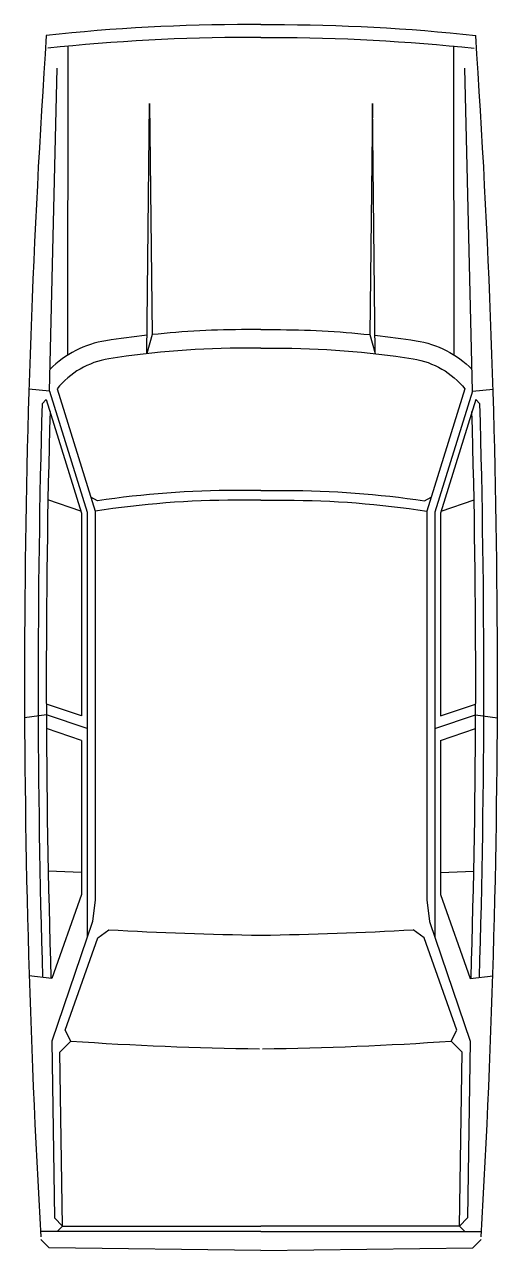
# Model space of a CAD drawing. Extents: x 0 to 1.62, y -1.74 to 2.47.
import ezdxf

# ---------------------------------------------------------------- set-up
doc = ezdxf.new("R2010")
doc.units = 0
doc.layers.get('0').update_dxf_attribs({"linetype": 'CONTINUOUS'})

msp = doc.modelspace()

# ---------------------------------------------------------------- linework, layer by layer
for points in [[(0.81, 2.468), (0.7727, 2.468, 0.026648), (0.0727, 2.4307, 1.875399)], [(0.81, 2.468), (0.8473, 2.468, -0.026648), (1.5473, 2.4307, -1.875399)], [(0.81, 2.4236), (0.7727, 2.4236, 0.026648), (0.0774, 2.3865, 0.026648)], [(0.81, 2.4236), (0.8473, 2.4236, -0.026648), (1.5426, 2.3865, -0.026648)], [(0.4187, 1.4014, 0.01143), (0.2775, 1.3824, 0.158613), (0.0857, 1.2847, 0.186236)], [(0.81, 1.4205), (0.7633, 1.4205, 0.026277), (0.4365, 1.4033, 0.158613)], [(0.81, 1.4205), (0.8567, 1.4205, -0.026277), (1.1835, 1.4033, -0.158613)], [(1.2013, 1.4014, -0.01143), (1.3425, 1.3824, -0.158613), (1.5343, 1.2847, -0.186236)], [(0.81, 1.3573), (0.7633, 1.3573, 0.039156), (0.2873, 1.32, 0.186236), (0.11, 1.2173, 2.08866)], [(0.81, 1.3573), (0.8567, 1.3573, -0.039156), (1.3327, 1.32, -0.186236), (1.51, 1.2173, -2.08866)], [(0.81, 0.8682), (0.726, 0.8682, 0.037348), (0.2489, 0.8325, 0.038405)], [(0.81, 0.8682), (0.894, 0.8682, -0.037348), (1.3711, 0.8325, -0.038405)], [(0.81, 0.8347), (0.726, 0.8347, 0.038405), (0.2407, 0.7973, 1.438813)], [(0.81, 0.8347), (0.894, 0.8347, -0.038405), (1.3793, 0.7973, -1.438813)]]:
    msp.add_lwpolyline(points, format="xyb")
for points in [[(0.1471, 1.3335), (0.1476, 2.3945)], [(1.4729, 1.3335), (1.4724, 2.3945)], [(0.0833, 1.209), (0.11, 2.3187)], [(1.5367, 1.209), (1.51, 2.3187)], [(0.418, 1.3387), (0.4273, 2.1973), (0.4367, 1.404), (0.418, 1.3387)], [(1.202, 1.3387), (1.1927, 2.1973), (1.1833, 1.404), (1.202, 1.3387)], [(0.0833, 1.209), (0.013, 1.216)], [(0.0727, 1.18), (0.0582, 1.1656)], [(0.0727, 1.18), (0.194, 0.7902), (0.194, 0.0942)], [(0.0833, 1.209), (0.2127, 0.7931), (0.2127, -0.6668)], [(0.11, 1.2173), (0.2407, 0.7973), (0.2407, -0.5373), (0.2313, -0.612), (0.0913, -1.0227), (0.1007, -1.6293), (0.1287, -1.6573), (0.81, -1.6573)], [(1.51, 1.2173), (1.3793, 0.7973), (1.3793, -0.5373), (1.3887, -0.612), (1.5287, -1.0227), (1.5193, -1.6293), (1.4913, -1.6573), (0.81, -1.6573)], [(1.5367, 1.209), (1.4073, 0.7931), (1.4073, -0.6668)], [(1.5473, 1.18), (1.426, 0.7902), (1.426, 0.0942)], [(1.5367, 1.209), (1.607, 1.216)], [(1.5473, 1.18), (1.5618, 1.1656)], [(0.2489, 0.8325), (0.2258, 0.8452)], [(1.3711, 0.8325), (1.3942, 0.8452)], [(0.1917, 0.7976), (0.0784, 0.8355)], [(1.4283, 0.7976), (1.5416, 0.8355)], [(0.194, 0.0942), (0.0764, 0.1334), (0.0727, 0.133)], [(1.426, 0.0942), (1.5436, 0.1334), (1.5473, 0.133)], [(0.2127, 0.0507), (0.0728, 0.0973), (-0.0019, 0.088)], [(1.4073, 0.0507), (1.5472, 0.0973), (1.6219, 0.088)], [(0.194, 0.0102), (0.073, 0.0506)], [(1.426, 0.0102), (1.547, 0.0506)], [(0.194, 0.0102), (0.194, -0.5187)], [(1.426, 0.0102), (1.426, -0.5187)], [(0.194, -0.444), (0.0792, -0.4389)], [(1.426, -0.444), (1.5408, -0.4389)], [(0.194, -0.5187), (0.0913, -0.808), (0.0131, -0.7979)], [(1.426, -0.5187), (1.5287, -0.808), (1.6069, -0.7979)], [(0.1287, -1.6573), (0.1193, -1.06), (0.1567, -1.0227), (0.138, -0.9853), (0.25, -0.668), (0.2873, -0.64)], [(1.4913, -1.6573), (1.5007, -1.06), (1.4633, -1.0227), (1.482, -0.9853), (1.37, -0.668), (1.3327, -0.64)], [(0.11, -1.676), (0.054, -1.676)], [(0.81, -1.676), (0.11, -1.676), (0.1287, -1.6573)], [(0.81, -1.676), (1.51, -1.676), (1.4913, -1.6573)], [(1.51, -1.676), (1.566, -1.676)], [(0.81, -1.7413), (0.082, -1.732), (0.054, -1.704)], [(0.81, -1.7413), (1.538, -1.732), (1.566, -1.704)]]:
    msp.add_lwpolyline(points)
for centre, radius, start, end in [((32.6808, 0.2204), 32.6829, 176.12228, 183.35921), ((-31.0608, 0.2204), 32.6829, 356.64079, 3.87772), ((33.6232, 0.2069), 33.5786, 178.36392, 181.72498), ((32.6808, 0.2204), 32.6082, 178.38584, 181.80428), ((-31.0608, 0.2204), 32.6082, 358.19572, 1.61416), ((-32.0032, 0.2069), 33.5786, 358.27502, 1.63608), ((0.9693, 11.127), 11.7867, 266.68333, 269.22586), ((0.6507, 11.127), 11.7867, 270.77414, 273.31667), ((0.9693, 11.127), 12.1768, 266.17369, 269.22586), ((0.6507, 11.127), 12.1768, 270.77414, 273.82631)]:
    msp.add_arc(centre, radius, start, end)

doc.saveas('drawing.dxf')
